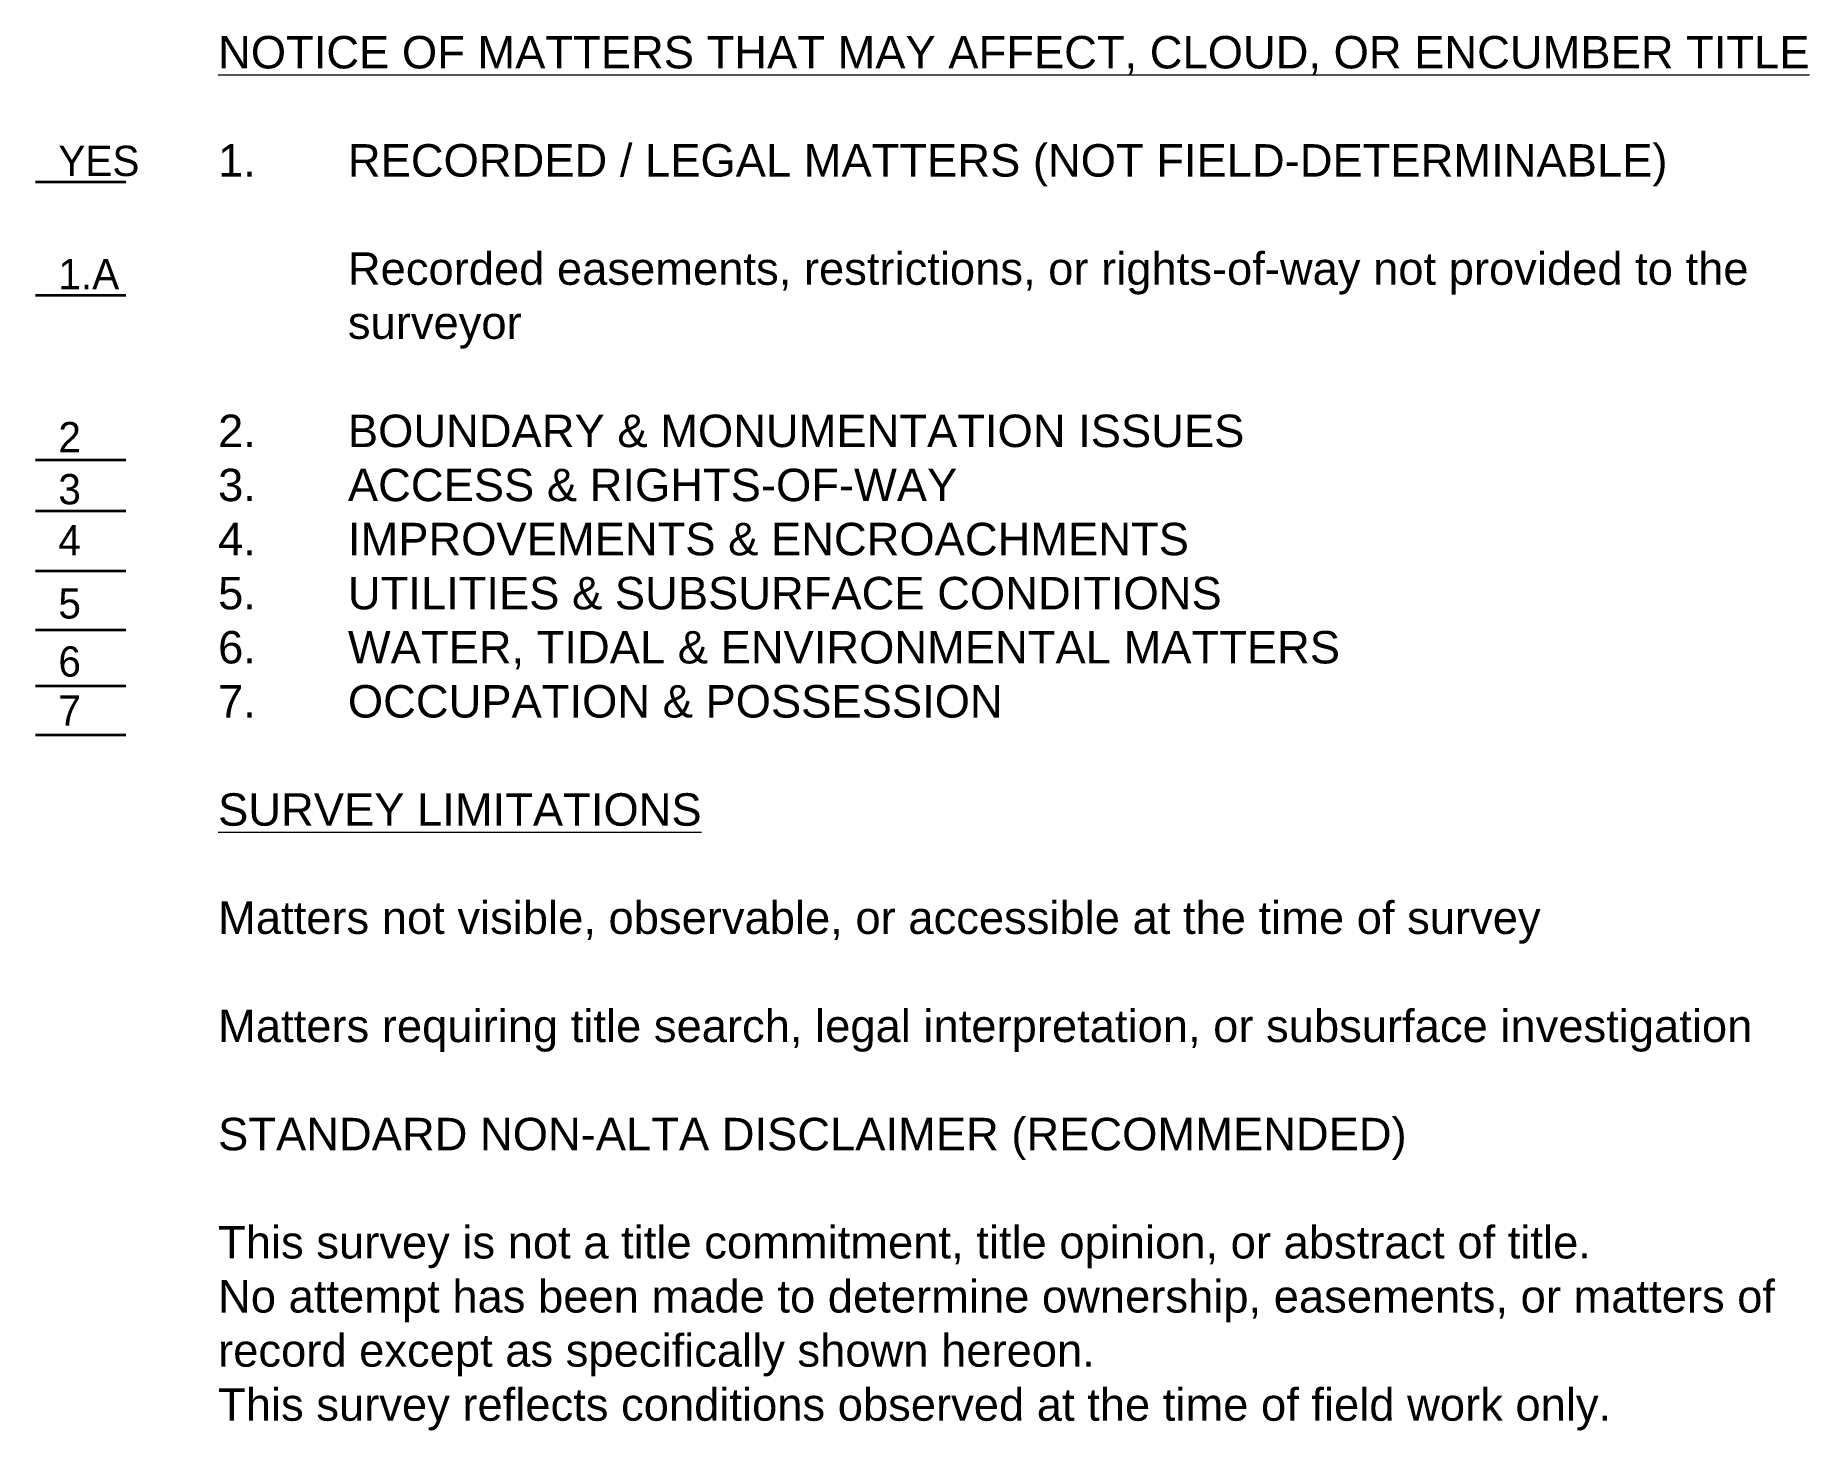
# Model space of a CAD drawing. Header units: feet. Extents: x -0.32 to 3.5, y -3 to 0.01.
import ezdxf

# ---------------------------------------------------------------- set-up
doc = ezdxf.new("R2010")
doc.units = ezdxf.units.FT
doc.header["$MEASUREMENT"] = 0
doc.layers.get('0').update_dxf_attribs({"lineweight": 35})
doc.layers.add('TEXT', color=7, linetype='Continuous', lineweight=5)
doc.styles.add('ANNOTATE H3', font='stylu.ttf', dxfattribs={"height": 0.04})
doc.styles.add('PDF Arial', font='arial.ttf')

msp = doc.modelspace()

# ---------------------------------------------------------------- linework, layer by layer
for points in [[(-0.13, -0.31), (-0.3247, -0.31)], [(-0.13, -0.5543), (-0.3247, -0.5543)], [(-0.13, -0.9098), (-0.3247, -0.9098)], [(-0.13, -1.0192), (-0.3247, -1.0192)], [(-0.13, -1.1491), (-0.3247, -1.1491)], [(-0.13, -1.2761), (-0.3247, -1.2761)], [(-0.13, -1.3968), (-0.3247, -1.3968)], [(-0.13, -1.5026), (-0.3247, -1.5026)]]:
    msp.add_lwpolyline(points)

# ---------------------------------------------------------------- texts
at = {"layer": 'TEXT', "color": 7, "insert": (0.0693, 0.0056), "char_height": 0.07, "width": 3.470246, "attachment_point": 1, "style": 'PDF Arial'}
msp.add_mtext('{\\LNOTICE OF MATTERS THAT MAY AFFECT, CLOUD, OR ENCUMBER TITLE}^J^J1.^IRECORDED / LEGAL MATTERS (NOT FIELD-DETERMINABLE)^J^J^IRecorded easements, restrictions, or rights-of-way not provided to the ^I^Isurveyor^J^J2.^IBOUNDARY & MONUMENTATION ISSUES^J3.^IACCESS & RIGHTS-OF-WAY^J4.^IIMPROVEMENTS & ENCROACHMENTS^J5.^IUTILITIES & SUBSURFACE CONDITIONS^J6.^IWATER, TIDAL & ENVIRONMENTAL MATTERS^J7.^IOCCUPATION & POSSESSION^J\\P{\\LSURVEY LIMITATIONS^J}^JMatters not visible, observable, or accessible at the time of survey^J^JMatters requiring title search, legal interpretation, or subsurface investigation^J^JSTANDARD NON-ALTA DISCLAIMER (RECOMMENDED)^J^JThis survey is not a title commitment, title opinion, or abstract of title.^JNo attempt has been made to determine ownership, easements, or matters of record except as specifically shown hereon.^JThis survey reflects conditions observed at the time of field work only.', dxfattribs=at)
at = {"layer": 'TEXT', "style": 'ANNOTATE H3'}
for tag, p in [('YES', (-0.2753, -0.2965)), ('1.A', (-0.2753, -0.5407)), ('2', (-0.2753, -0.8924)), ('3', (-0.2753, -1.0048)), ('4', (-0.2753, -1.115)), ('5', (-0.2753, -1.2511)), ('6', (-0.2753, -1.3765)), ('7', (-0.2753, -1.4824))]:
    msp.add_attdef(tag, p, 'NO', height=0.06538, dxfattribs=at)

doc.saveas('drawing.dxf')
